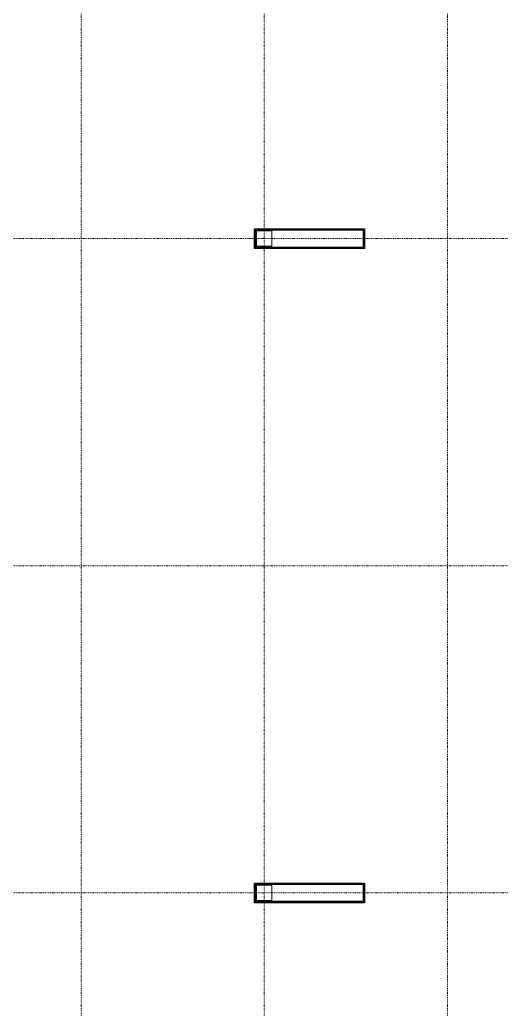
# Model space of a CAD drawing. Extents: x -32000 to 290600, y -111057 to 131250.
# Drawn here: x 23589 to 45668, y 24668 to 70033 of the extents above; entities that cross this region are included whole.
import ezdxf

# ---------------------------------------------------------------- set-up
doc = ezdxf.new("R2010")
doc.units = 0
doc.header["$LTSCALE"] = 5
doc.linetypes.add('H12PL3$0$JJP_三點線', pattern=[0.9, 0.3, -0.15, 0, -0.15, 0, -0.15, 0, -0.15])
for name, color, linetype in [('H12PL3$0$S-COL', 252, 'Continuous'), ('H12PL3$0$S-GRID', 252, 'Continuous'), ('XFDP30-200K$0$A-W-P1S (200K)', 106, 'Continuous')]:
    doc.layers.add(name, color=color, linetype=linetype)

# ---------------------------------------------------------------- blocks, each defined once
blk = doc.blocks.new('XFDP30-200K')
at = {"layer": 'XFDP30-200K$0$A-W-P1S (200K)'}
for points in [[(34350, 60450), (39394, 60450), (39394, 59550), (34350, 59550)], [(34400, 60400), (39344, 60400), (39344, 59600), (34400, 59600)], [(34350, 30450), (39394, 30450), (39394, 29550), (34350, 29550)], [(34400, 30400), (39344, 30400), (39344, 29600), (34400, 29600)]]:
    blk.add_lwpolyline(points, close=True, dxfattribs=at)
blk = doc.blocks.new('H12PL3')
at = {"layer": 'H12PL3$0$S-COL', "lineweight": 0, "flags": 128}
for points in [[(34450, 59650), (35150, 59650), (35150, 60350), (34450, 60350)], [(34450, 29650), (35150, 29650), (35150, 30350), (34450, 30350)]]:
    blk.add_lwpolyline(points, close=True, dxfattribs=at)
at = {"layer": 'H12PL3$0$S-GRID', "linetype": 'H12PL3$0$JJP_三點線', "lineweight": 0}
for p, q in [((26400, 128250), (26400, -28000)), ((34800, 128250), (34800, -28000)), ((43200, 128250), (43200, -28000)), ((-29000, 60000), (289600, 60000)), ((-29000, 45000), (289600, 45000)), ((-29000, 30000), (289600, 30000))]:
    blk.add_line(p, q, dxfattribs=at)
blk.add_blockref('XFDP30-200K', (0, 0))

msp = doc.modelspace()

# ---------------------------------------------------------------- block references
msp.add_blockref('H12PL3', (0, 0))

doc.saveas('drawing.dxf')
